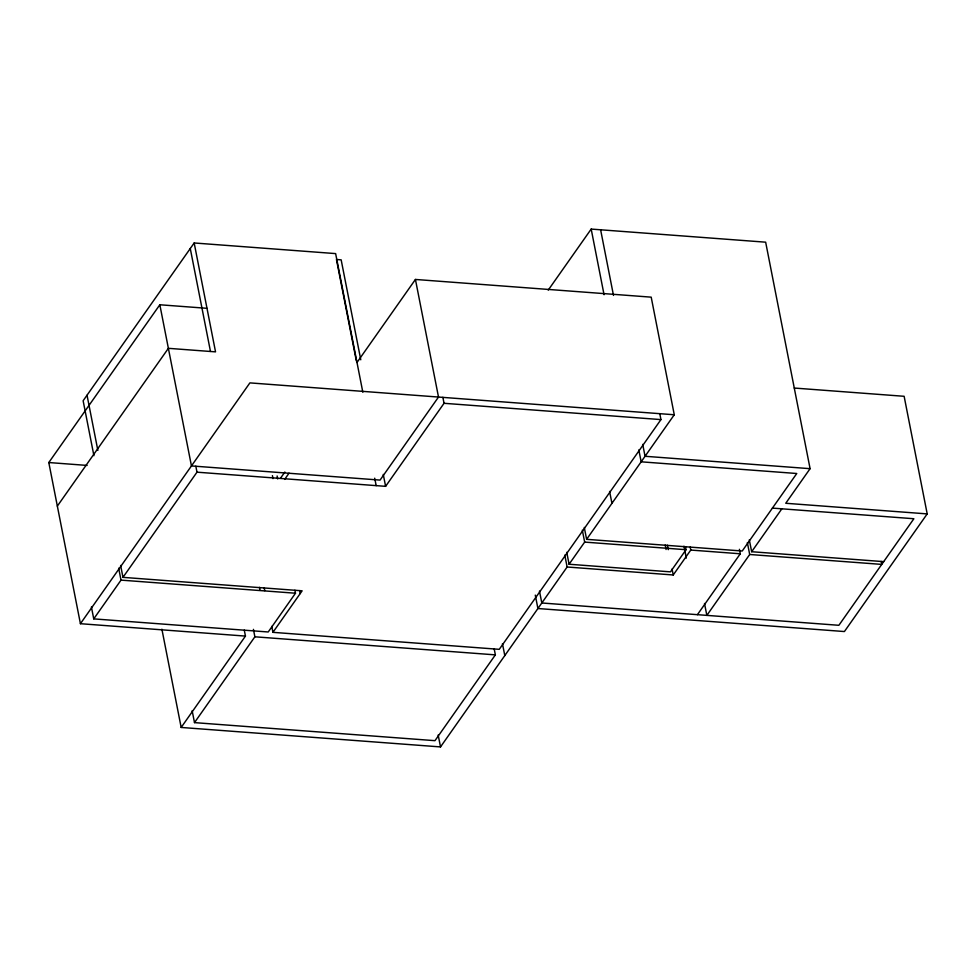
<?xml version="1.0" encoding="UTF-8"?>
<svg xmlns="http://www.w3.org/2000/svg" width="976" height="976" viewBox="0 0 976 976"><rect width="100%" height="100%" fill="white"/><g stroke="black" fill="none" stroke-linecap="round" stroke-linejoin="round"><path stroke-width="1.46" d="M362.84 392.267L335.634 253.601L194.175 242.975L83.131 400.746L93.916 455.694M244.281 630.142L245.452 636.096L80.422 623.701L48.8 462.539L159.832 304.768L206.985 308.306M57.34 506.105L168.384 348.322L215.537 351.86L194.175 242.975M80.422 623.701L249.893 382.885L674.27 414.763L651.199 297.155L415.434 279.453L356.996 362.486M294.898 590.248L295.484 593.225L268.217 631.984L93.745 618.882L121.012 580.122L118.682 568.215M659.776 413.617L660.947 419.595L499.261 649.333L272.926 632.338L302.145 590.809L122.964 577.353L196.993 472.177L195.822 466.211M280.539 478.179L284.87 472.03M284.663 479.387L289.03 473.165M564.799 555.088L567.129 567.007L440.518 746.921L181.17 727.449L245.452 636.096M494.198 648.918L495.369 654.872L434.979 740.674L194.492 722.618L254.882 636.803L253.431 629.361M196.993 472.177L385.605 486.341L444.043 403.295L442.872 397.33M548.231 290.116L591.188 229.079L765.66 242.182L810.092 468.675L785.741 503.274L927.2 513.901L904.13 396.293L794.269 388.045M685.457 546.731L686.043 549.708L670.463 571.851L569.081 564.238L584.661 542.095L582.33 530.175M638.816 449.912L641.159 461.819L796.77 473.506L742.224 551.013L586.613 539.325L674.27 414.763M567.129 567.007L673.233 574.974L690.764 550.061L690.178 547.085M697.413 614.673L740.272 553.782L739.393 549.305M747.36 542.571L749.702 554.49L706.844 615.38L704.513 603.473M883.683 561.639L751.654 551.721L781.849 508.813M927.2 513.901L844.411 631.545L537.91 608.524L535.287 595.116M444.043 403.295L660.947 419.595M810.092 468.675L645.051 456.28L642.72 444.373M772.419 508.106L913.878 518.732L838.872 625.299L541.814 602.985L539.472 591.078M48.8 462.539L87.108 465.418M584.661 542.095L686.043 549.708M690.764 550.061L740.272 553.782M749.702 554.49L881.731 564.396L881.145 561.42M121.012 580.122L295.484 593.225M254.882 636.803L495.369 654.872M749.312 539.813L751.654 551.721M683.981 546.194L686.311 558.101M667.389 545.194L668.267 549.659M672.061 569.02L673.233 574.974M665.205 545.047L666.083 549.512M600.618 229.787L613.489 295.423M591.188 229.079L604.059 294.715M609.597 491.428L611.94 503.335M584.282 527.418L586.613 539.325M566.751 552.318L569.081 564.238M502.457 643.672L504.799 655.579M415.434 279.453L438.505 397.049L380.067 480.094L191.455 465.93L159.832 304.768M438.175 735.013L440.518 746.921M360.778 359.79L341.161 259.848L336.452 259.494L356.35 360.925M383.263 474.409L385.605 486.341M374.711 478.191L376.175 485.633M277.123 475.983L277.709 478.96M299.62 590.602L300.205 593.579M272.414 475.629L272.999 478.606M264.167 587.674L264.752 590.651M271.755 626.385L272.926 632.338M259.445 587.32L260.031 590.297M190.271 248.514L210.474 351.433M192.162 710.711L194.492 722.618M161.894 629.191L181.17 727.449M120.634 565.446L122.964 577.353M87.035 395.219L97.856 450.4M91.415 606.962L93.745 618.882"/></g></svg>
